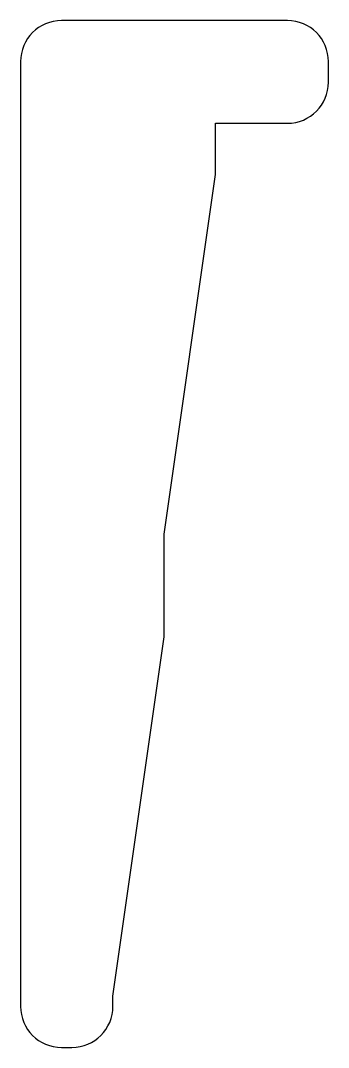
# Model space of a CAD drawing. Header units: millimetres. Extents: x -15 to 15, y -50 to 50.
import ezdxf

# ---------------------------------------------------------------- set-up
doc = ezdxf.new("R2010")
doc.units = ezdxf.units.MM

msp = doc.modelspace()

# ---------------------------------------------------------------- linework, layer by layer
msp.add_lwpolyline([(-6, -46), (-6, -45), (-1, -10), (-1, 0), (4, 35), (4, 40), (11, 40, 0.41421), (15, 44), (15, 46, 0.41421), (11, 50), (-11, 50, 0.41421), (-15, 46), (-15, -46, 0.41421), (-11, -50), (-10, -50, 0.41421)], format="xyb", close=True)

doc.saveas('drawing.dxf')
